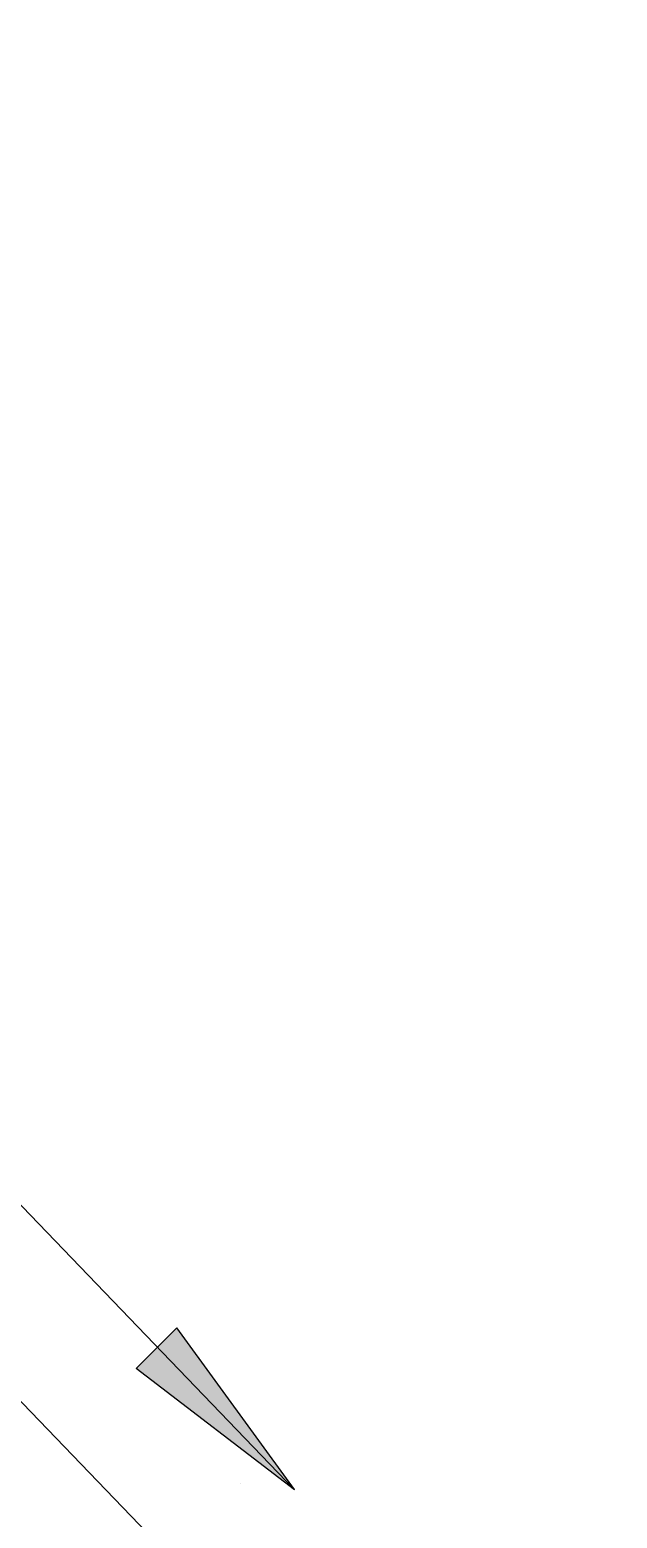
# Model space of a CAD drawing. Header units: metres. Extents: x 0 to 132, y -109 to 310.
# Drawn here: x 19.677 to 21.231, y 252.269 to 256.202 of the extents above; entities that cross this region are included whole.
import ezdxf

# ---------------------------------------------------------------- set-up
doc = ezdxf.new("R2010")
doc.units = ezdxf.units.M
doc.header["$LTSCALE"] = 0.036
doc.layers.add('arxitek doma', color=254, linetype='Continuous')

msp = doc.modelspace()

# ---------------------------------------------------------------- hatches: boundary and pattern name
at = {"layer": 'arxitek doma'}
h = msp.add_hatch(color=256, dxfattribs=at)
h.paths.add_polyline_path([(20.0153, 252.7204), (20.0666, 252.7715), (20.3781, 252.3438), (20.3776, 252.3442)])
h.paths.add_polyline_path([(20.3776, 252.3442), (20.3776, 252.3442), (19.9591, 252.6643), (20.0153, 252.7204)])

# ---------------------------------------------------------------- linework, layer by layer
for p, q in [((11.777, 260.755), (21.8493, 250.2978)), ((20.3776, 252.3442), (18.4353, 254.361)), ((20.0666, 252.7715), (19.9591, 252.6643)), ((20.3777, 252.3444), (20.0666, 252.7715)), ((20.3776, 252.3442), (19.9591, 252.6643)), ((20.2352, 252.36), (20.2352, 252.36))]:
    msp.add_line(p, q, dxfattribs=at)

doc.saveas('drawing.dxf')
